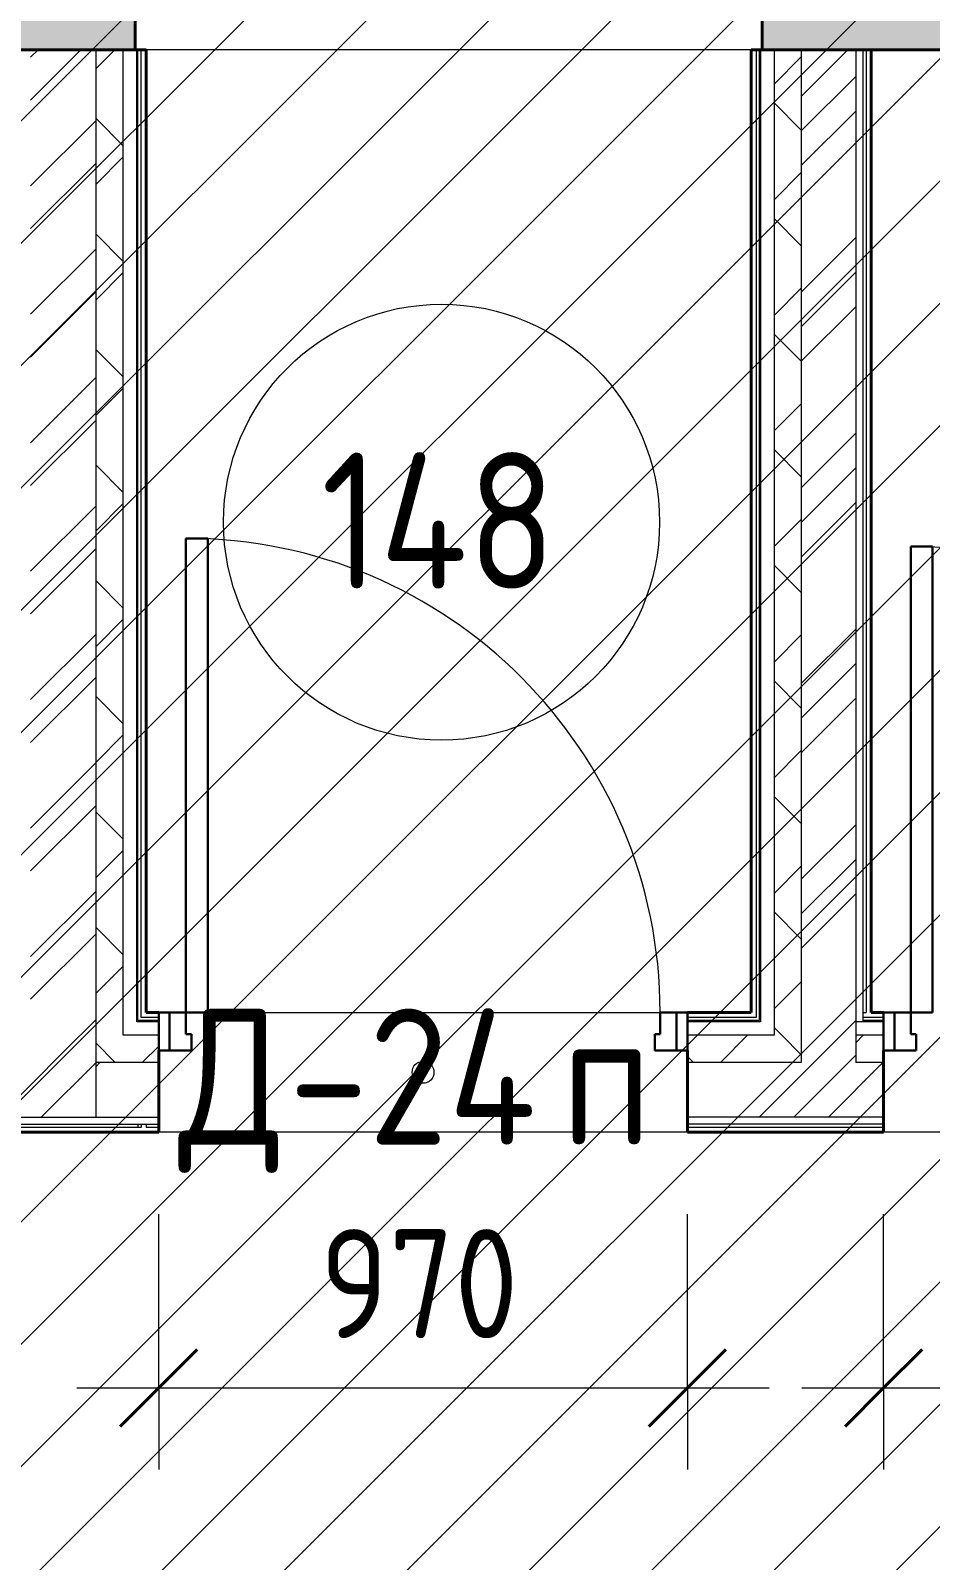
# Model space of a CAD drawing. Header units: millimetres. Extents: x -11886 to 379896, y -8130 to 47743.
# Drawn here: x 50307 to 51958, y 40477 to 43284 of the extents above; entities that cross this region are included whole.
import ezdxf

# ---------------------------------------------------------------- set-up
doc = ezdxf.new("R2010")
doc.units = ezdxf.units.MM
doc.linetypes.add('ADSK_Снесено', pattern=[4.5, 3, -1.5])
for name, color, linetype, lineweight, true_color in [('Двери', 5, 'Continuous', 18, 0x0000ff), ('Стены внутренние', 5, 'Continuous', 18, 0x0000ff), ('Стены наружные', 1, 'ADSK_Снесено', 18, 0xff0000), ('Стены штриховка', 5, 'Continuous', 18, 0x0000ff)]:
    doc.layers.add(name, color=color, linetype=linetype, lineweight=lineweight, true_color=true_color)
for name, color, linetype, lineweight in [('Марки дверей', 7, 'Continuous', 20), ('Марки помещений', 7, 'Continuous', 20), ('Размеры', 7, 'Continuous', 9), ('Размеры-100', 7, 'Continuous', 9)]:
    doc.layers.add(name, color=color, linetype=linetype, lineweight=lineweight)
doc.styles.add('GOST Common_1', font='GOST_Common.ttf', dxfattribs={"width": 0.9, "height": 200})
doc.styles.add('GOST Common_2', font='GOST_Common.ttf', dxfattribs={"width": 0.9, "height": 250})
doc.dimstyles.new('ADSK_Основной_2_мм_Округление_до_1_мм', dxfattribs={"dimscale": 304.8, "dimtxt": 201.142999, "dimasz": 0.463911, "dimexe": 0.492126, "dimexo": 0.492126, "dimgap": 0.098425, "dimtad": 1, "dimdec": 0, "dimdsep": 46, "dimtxsty": 'GOST Common_1', "dimblk1": 'OBLIQUE', "dimblk2": 'OBLIQUE', "dimsah": 1, "dimcen": 0.09, "dimdle": 0.492126, "dimazin": 2, "dimtfac": 1, "dimtdec": 4, "dimtix": 1, "dimtmove": 0, "dimatfit": 3, "dimfxl": 1, "dimtvp": 1, "dimtolj": 1, "dimtzin": 0, "dimlwd": 20, "dimlwe": 20, "dimarcsym": 2})
pattern_1 = [(45, (0, 0), (-117.8655, 117.8655), []), (45, (78.58, 0), (-117.8655, 117.8655), [])]
pattern_2 = [(45, (0, 0), (-106.06602, 106.06602), []), (135, (0, 0), (-106.06602, -106.06602), [])]
pattern_3 = [(45, (0, 0), (-179.6051, 179.6051), []), (45, (63.5, 0), (0, 359.2102), []), (45, (-63.5, 0), (0, 359.2102), [])]

# ---------------------------------------------------------------- blocks, each defined once
blk = doc.blocks.new('AC_Дверь_Однопольная - Д-24п 970х2200h-1983238-01 План 1-го этажа маркировочный')
at = {"layer": 'Двери', "lineweight": 30}
for p, q in [((-435, 980), (-395, 980)), ((-435, 110), (-435, 980)), ((-395, 980), (-395, 110)), ((-485, 110), (-465, 110)), ((-485, 40), (-485, 110)), ((-465, 110), (-435, 110)), ((-465, 40), (-465, 110)), ((-465, 110), (-465, 40)), ((-395, 110), (-435, 110)), ((-435, 110), (-435, 70)), ((435, 110), (465, 110)), ((435, 70), (435, 110)), ((465, 110), (465, 40)), ((465, 110), (485, 110)), ((465, 40), (465, 110)), ((485, 110), (485, 40)), ((-435, 70), (-425, 70)), ((-425, 70), (-425, 40)), ((425, 70), (435, 70)), ((425, 40), (425, 70)), ((-465, 40), (-485, 40)), ((-425, 40), (-465, 40)), ((465, 40), (425, 40)), ((485, 40), (465, 40))]:
    blk.add_line(p, q, dxfattribs=at)
at = {"layer": 'Двери'}
blk.add_arc((-435, 110), 870, 0, 90, dxfattribs=at)
blk = doc.blocks.new('AC_Дверь_Двупольная - Д-26п 1405х2200h-2039755-01 План 1-го этажа маркировочный')
at = {"layer": 'Двери', "lineweight": 30}
for p, q in [((-652.5, 965), (-612.5, 965)), ((-652.5, 110), (-652.5, 965)), ((-612.5, 965), (-612.5, 110)), ((652.5, 560), (612.5, 560)), ((612.5, 560), (612.5, 110)), ((652.5, 110), (652.5, 560)), ((-702.5, 110), (-682.5, 110)), ((-702.5, 40), (-702.5, 110)), ((-682.5, 110), (-652.5, 110)), ((-682.5, 40), (-682.5, 110)), ((-682.5, 110), (-682.5, 40)), ((-612.5, 110), (-652.5, 110)), ((-652.5, 110), (-652.5, 70)), ((612.5, 110), (652.5, 110)), ((682.5, 110), (652.5, 110)), ((652.5, 110), (652.5, 70)), ((682.5, 40), (682.5, 110)), ((702.5, 110), (682.5, 110)), ((682.5, 110), (682.5, 40)), ((702.5, 40), (702.5, 110)), ((-652.5, 70), (-642.5, 70)), ((-642.5, 70), (-642.5, 40)), ((652.5, 70), (642.5, 70)), ((642.5, 70), (642.5, 40)), ((-682.5, 40), (-702.5, 40)), ((-642.5, 40), (-682.5, 40)), ((642.5, 40), (682.5, 40)), ((682.5, 40), (702.5, 40))]:
    blk.add_line(p, q, dxfattribs=at)
at = {"layer": 'Двери'}
for centre, radius, start, end in [((-652.5, 110), 855, 360, 90), ((652.5, 110), 450, 90, 180)]:
    blk.add_arc(centre, radius, start, end, dxfattribs=at)
blk = doc.blocks.new('ADSK_Марка_Помещение_ОдноЗначение - Номер-247393-01 План 1-го этажа маркировочный')
at = {"layer": 'Марки помещений'}
blk.add_circle((0, 0), 4, dxfattribs=at)
blk = doc.blocks.new('ADSK_Марка_Дверь - Марка типа и комментарии-2020407-01 План 1-го этажа маркировочный')
at = {"layer": 'Марки дверей', "lineweight": 9}
blk.add_circle((0, 0), 0.2, dxfattribs=at)
blk = doc.blocks.new('DIMBLOCK61-01 План 1-го этажа маркировочный')
at = {"layer": 'Размеры-100', "lineweight": 20, "transparency": 16777216}
for p, q in [((50542.3, 40793.6), (50542.3, 41112.6)), ((51512.3, 40793.6), (51512.3, 41112.6)), ((50392.3, 40793.6), (51662.3, 40793.6)), ((50542.3, 40793.6), (50542.3, 40643.6)), ((51512.3, 40793.6), (51512.3, 40643.6))]:
    blk.add_line(p, q, dxfattribs=at)
at = {"layer": 'Размеры-100', "lineweight": 40, "transparency": 16777216}
for p, q in [((50542.3, 40793.6), (50613, 40864.3)), ((51512.3, 40793.6), (51583, 40864.3)), ((50542.3, 40793.6), (50471.6, 40722.9)), ((51512.3, 40793.6), (51441.6, 40722.9))]:
    blk.add_line(p, q, dxfattribs=at)
at = {"layer": 'Размеры-100', "color": 0, "lineweight": 20, "transparency": 16777216, "insert": (50838.1, 41084.9), "char_height": 200, "width": 454.106, "attachment_point": 1, "line_spacing_factor": 1.022761, "style": 'GOST Common_1'}
blk.add_mtext('970', dxfattribs=at)
blk = doc.blocks.new('_Oblique')
at = {"color": 0, "linetype": 'ByBlock', "lineweight": -2}
blk.add_line((-0.5, -0.5), (0.5, 0.5), dxfattribs=at)
blk = doc.blocks.new('DIMBLOCK65-01 План 1-го этажа маркировочный')
at = {"layer": 'Размеры-100', "lineweight": 20, "transparency": 16777216}
for p, q in [((51872.3, 40793.6), (51872.3, 41112.6)), ((53277.3, 40793.6), (53277.3, 41112.6)), ((51722.3, 40793.6), (53427.3, 40793.6)), ((51872.3, 40793.6), (51872.3, 40643.6)), ((53277.3, 40793.6), (53277.3, 40643.6))]:
    blk.add_line(p, q, dxfattribs=at)
at = {"layer": 'Размеры-100', "lineweight": 40, "transparency": 16777216}
for p, q in [((51872.3, 40793.6), (51943, 40864.3)), ((53277.3, 40793.6), (53348, 40864.3)), ((51872.3, 40793.6), (51801.6, 40722.9)), ((53277.3, 40793.6), (53206.6, 40722.9))]:
    blk.add_line(p, q, dxfattribs=at)
at = {"layer": 'Размеры-100', "color": 0, "lineweight": 20, "transparency": 16777216, "insert": (52332.8, 41084.9), "char_height": 200, "width": 580.928, "attachment_point": 1, "line_spacing_factor": 1.022761, "style": 'GOST Common_1'}
blk.add_mtext('1405', dxfattribs=at)

msp = doc.modelspace()

# ---------------------------------------------------------------- hatches: boundary and pattern name
at = {"lineweight": 13, "true_color": 0x636466, "transparency": 33554559}
h = msp.add_hatch(dxfattribs=at)
h.set_pattern_fill('ANSI31', color=251, scale=50)
h.set_pattern_definition([(45, (0, 84876.59), (-112.2532, 112.2532), [])])
h.paths.add_polyline_path([(49933.4, 8532.3), (56213.95, 8532.3), (56032.62, 43759.21), (46033.21, 43759.21), (46033.21, 20934.06), (46719.85, 20904.57), (46719.85, 10918.4), (782.6, 10918.4), (771.13, 8529.25), (290.5, 8529.25), (290.5, 306.79), (8273, 272.02), (8273, 2186.48), (18972.64, 2186.48), (18972.64, -2732.57), (31336.4, -2732.57), (31336.4, 2185.74), (42036.93, 2106.79), (42036.93, 150.23), (49933.4, 150.23)])
at = {"layer": 'Стены внутренние', "lineweight": 9}
h = msp.add_hatch(dxfattribs=at)
h.set_pattern_fill('FP_2', color=256, style=0, pattern_type=2)
h.set_pattern_definition(pattern_1)
h.paths.add_polyline_path([(50373.99, 41410.59), (50427.33, 41410.59), (50427.33, 43249.21), (50307.33, 43249.21), (50307.33, 41410.59)])
h = msp.add_hatch(dxfattribs=at)
h.set_pattern_fill('FP_5', color=256, style=0, pattern_type=2)
h.set_pattern_definition(pattern_2)
h.paths.add_polyline_path([(50427.33, 41390.59), (50477.33, 41390.59), (50477.33, 43249.21), (50427.33, 43249.21), (50427.33, 41410.59)])
h = msp.add_hatch(dxfattribs=at)
h.set_pattern_fill('FP_5', color=256, style=0, pattern_type=2)
h.set_pattern_definition(pattern_2)
h.paths.add_polyline_path([(51721.33, 41440.59), (51721.33, 43249.21), (51671.33, 43249.21), (51671.33, 41440.59)])
h = msp.add_hatch(dxfattribs=at)
h.set_pattern_fill('FP_3', color=256, style=0, pattern_type=2)
h.set_pattern_definition(pattern_3)
h.paths.add_polyline_path([(51821.33, 41390.59), (51821.33, 43249.21), (51721.33, 43249.21), (51721.33, 41390.59)])
h = msp.add_hatch(dxfattribs=at)
h.set_pattern_fill('FP_5', color=256, style=0, pattern_type=2)
h.set_pattern_definition(pattern_2)
h.paths.add_polyline_path([(51872.33, 41390.59), (51872.33, 41440.59), (51821.33, 41440.59), (51821.33, 41390.59)])
h.paths.add_polyline_path([(51512.33, 41390.59), (51721.33, 41390.59), (51721.33, 41440.59), (51512.33, 41440.59), (51512.33, 41412.59)])
h.paths.add_polyline_path([(50502.33, 41390.59), (50542.33, 41390.59), (50542.33, 41440.59), (50477.33, 41440.59), (50477.33, 41390.59)])
h.paths.add_polyline_path([(53315.3, 41390.59), (53343.3, 41390.59), (53343.3, 41440.59), (53277.33, 41440.59), (53277.33, 41390.59)])
h = msp.add_hatch(dxfattribs=at)
h.set_pattern_fill('FP_2', color=256, style=0, pattern_type=2)
h.set_pattern_definition(pattern_1)
h.paths.add_polyline_path([(50427.33, 41290.59), (50427.33, 41410.59), (48852.15, 41410.59), (48852.15, 41290.59), (50373.99, 41290.59)])
h = msp.add_hatch(dxfattribs=at)
h.set_pattern_fill('FP_3', color=256, style=0, pattern_type=2)
h.set_pattern_definition(pattern_3)
h.paths.add_polyline_path([(53343.3, 41290.59), (53343.3, 41390.59), (53277.33, 41390.59), (53277.33, 41290.59), (53315.3, 41290.59)])
h.paths.add_polyline_path([(51872.33, 41290.59), (51872.33, 41390.59), (51512.33, 41390.59), (51512.33, 41290.59)])
h.paths.add_polyline_path([(50427.33, 41290.59), (50542.33, 41290.59), (50542.33, 41390.59), (50427.33, 41390.59)])
at = {"layer": 'Стены наружные', "linetype": 'Continuous', "true_color": 0xc0c0c0}
h = msp.add_hatch(color=9, dxfattribs=at)
h.paths.add_polyline_path([(54961.56, 43249.21), (55524.82, 43249.21), (55522.61, 43759.21), (54961.56, 43759.21), (54961.56, 43689.21)])
h.paths.add_polyline_path([(53446.56, 43249.21), (53446.56, 43759.21), (51649.33, 43759.21), (51649.33, 43249.21), (52537.78, 43249.21)])
h.paths.add_polyline_path([(48980.57, 43249.21), (50499.33, 43249.21), (50499.33, 43759.21), (48852.15, 43759.21), (48852.15, 43249.21)])
h.paths.add_polyline_path([(46543.21, 43249.21), (47342.15, 43249.21), (47342.15, 43759.21), (46033.21, 43759.21), (46033.21, 43249.21)])

# ---------------------------------------------------------------- linework, layer by layer
at = {"layer": 'Стены внутренние', "color": 18, "lineweight": 40, "true_color": 0x000000}
for p, q in [((50519.33, 43249.21), (50279.33, 43249.21)), ((50519.33, 41482.59), (50519.33, 43249.21)), ((51629.33, 43249.21), (51629.33, 41482.59)), ((51849.33, 43249.21), (51629.33, 43249.21)), ((51849.33, 41482.59), (51849.33, 43249.21)), ((50542.33, 41482.59), (50519.33, 41482.59)), ((51629.33, 41482.59), (51512.33, 41482.59)), ((51872.33, 41482.59), (51849.33, 41482.59)), ((50542.33, 41262.59), (50542.33, 41412.59)), ((51512.33, 41412.59), (51512.33, 41262.59)), ((51872.33, 41262.59), (51872.33, 41412.59)), ((48121.3, 41262.59), (50542.33, 41262.59)), ((51512.33, 41262.59), (51872.33, 41262.59))]:
    msp.add_line(p, q, dxfattribs=at)
at = {"layer": 'Стены внутренние', "color": 18, "true_color": 0x000000}
for p, q in [((50632.33, 41482.59), (51462.33, 41482.59)), ((51512.33, 41262.59), (50542.33, 41262.59)), ((53277.33, 41262.59), (51872.33, 41262.59))]:
    msp.add_line(p, q, dxfattribs=at)
at = {"layer": 'Стены наружные', "color": 18, "linetype": 'Continuous', "lineweight": 40, "true_color": 0x000000}
for p, q in [((50499.33, 43249.21), (50499.33, 43689.21)), ((51649.33, 43689.21), (51649.33, 43249.21)), ((51849.33, 43249.21), (53446.56, 43249.21))]:
    msp.add_line(p, q, dxfattribs=at)
at = {"layer": 'Стены наружные', "color": 18, "linetype": 'Continuous', "true_color": 0x000000}
msp.add_line((51629.33, 43249.21), (50519.33, 43249.21), dxfattribs=at)
at = {"layer": 'Стены штриховка'}
for p, q in [((50427.33, 41290.59), (50427.33, 43249.21)), ((50477.33, 41440.59), (50477.33, 43249.21)), ((50502.33, 41465.59), (50502.33, 43249.21)), ((50504.33, 41467.59), (50504.33, 43249.21)), ((50510.33, 41473.59), (50510.33, 43249.21)), ((51638.33, 43249.21), (51638.33, 41473.59)), ((51644.33, 43249.21), (51644.33, 41467.59)), ((51646.33, 43249.21), (51646.33, 41465.59)), ((51671.33, 43249.21), (51671.33, 41440.59)), ((51721.33, 43249.21), (51721.33, 41390.59)), ((51821.33, 43249.21), (51821.33, 41390.59)), ((51834.33, 43249.21), (51834.33, 41465.59)), ((51840.33, 43249.21), (51840.33, 41482.59)), ((50542.33, 41467.59), (50504.33, 41467.59)), ((50542.33, 41473.59), (50510.33, 41473.59)), ((51638.33, 41473.59), (51512.33, 41473.59)), ((51644.33, 41467.59), (51512.33, 41467.59)), ((51834.33, 41482.59), (51840.33, 41482.59)), ((51872.33, 41473.59), (51834.33, 41473.59)), ((51872.33, 41467.59), (51834.33, 41467.59)), ((50542.33, 41440.59), (50477.33, 41440.59)), ((50542.33, 41465.59), (50502.33, 41465.59)), ((51646.33, 41465.59), (51512.33, 41465.59)), ((51671.33, 41440.59), (51512.33, 41440.59)), ((51872.33, 41465.59), (51821.33, 41465.59)), ((51872.33, 41440.59), (51821.33, 41440.59)), ((50542.33, 41390.59), (50427.33, 41390.59)), ((51721.33, 41390.59), (51512.33, 41390.59)), ((51872.33, 41390.59), (51821.33, 41390.59)), ((48121.3, 41277.59), (50542.33, 41277.59)), ((50510.33, 41271.59), (48121.3, 41271.59)), ((48852.15, 41290.59), (50542.33, 41290.59)), ((50504.33, 41277.59), (50504.33, 41271.59)), ((50510.33, 41277.59), (50510.33, 41271.59)), ((50519.33, 41277.59), (50519.33, 41271.59)), ((50542.33, 41271.59), (50519.33, 41271.59)), ((51872.33, 41290.59), (51512.33, 41290.59)), ((51872.33, 41277.59), (51512.33, 41277.59)), ((51872.33, 41271.59), (51512.33, 41271.59))]:
    msp.add_line(p, q, dxfattribs=at)

# ---------------------------------------------------------------- block references
at = {"layer": 'Двери'}
for name, p in [('AC_Дверь_Однопольная - Д-24п 970х2200h-1983238-01 План 1-го этажа маркировочный', (51027.33, 41372.59)), ('AC_Дверь_Двупольная - Д-26п 1405х2200h-2039755-01 План 1-го этажа маркировочный', (52574.83, 41372.59))]:
    msp.add_blockref(name, p, dxfattribs=at)
at = {"layer": 'Марки дверей', "xscale": 99.99999999999993, "yscale": 99.99999999999993, "zscale": 99.99999999999993}
msp.add_blockref('ADSK_Марка_Дверь - Марка типа и комментарии-2020407-01 План 1-го этажа маркировочный', (51027.33, 41372.59), dxfattribs=at)
at = {"layer": 'Марки помещений', "xscale": 99.99999999999993, "yscale": 99.99999999999993, "zscale": 99.99999999999993}
msp.add_blockref('ADSK_Марка_Помещение_ОдноЗначение - Номер-247393-01 План 1-го этажа маркировочный', (51061.26, 42382.31), dxfattribs=at)

# ---------------------------------------------------------------- texts
at = {"layer": 'Марки дверей', "lineweight": 9, "char_height": 250, "attachment_point": 1, "style": 'GOST Common_2'}
for s, insert, width in [('\\fGOST Common|b0|i0|c204|p34|;\\W.9;Д', (50578.5, 41489.61), 245.3164), ('-24', (50780.91, 41489.61), 606.0757), ('\\fGOST Common|b0|i0|c204|p34|;\\W.9;п', (51280.97, 41489.61), 194.8101)]:
    msp.add_mtext(s, dxfattribs=dict(at, insert=insert, width=width))
at = {"layer": 'Марки помещений', "lineweight": 9, "insert": (50840.3, 42510.04), "char_height": 250, "width": 548.3542, "attachment_point": 1, "style": 'GOST Common_2'}
msp.add_mtext('148', dxfattribs=at)

# ---------------------------------------------------------------- dimensions: what is measured, and where the dimension line sits
at = {"layer": 'Размеры', "lineweight": 20}
for base, p1, p2, override, picture, middle in [((51512.33, 40793.57), (50542.33, 41262.59), (51512.33, 41262.59), {"dimpost": '<>', "dimfxl": 970}, 'DIMBLOCK61-01 План 1-го этажа маркировочный', (51027.33, 40923.57)), ((53277.33, 40793.57), (51872.33, 41262.59), (53277.33, 41262.59), {"dimpost": '<>', "dimfxl": 1405}, 'DIMBLOCK65-01 План 1-го этажа маркировочный', (52574.83, 40923.57))]:
    dim = msp.add_linear_dim(base=base, p1=p1, p2=p2, dimstyle='ADSK_Основной_2_мм_Округление_до_1_мм', override=override, dxfattribs=at)
    dim.commit()
    dim.dimension.update_dxf_attribs({"geometry": picture, "text_midpoint": middle})

doc.saveas('drawing.dxf')
